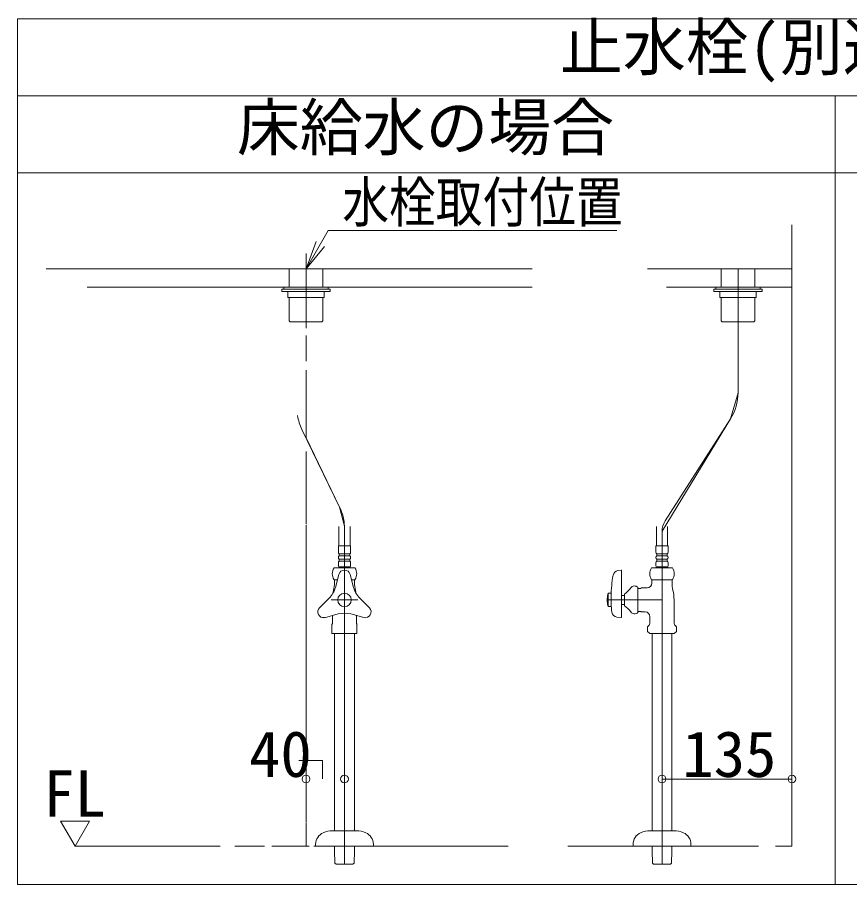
# Model space of a CAD drawing. Units: millimetres, scale not verified. Extents: x -749335 to 2004, y -1422 to 92633.
# Drawn here: x -2019 to -1489, y -1391 to -839 of the extents above; entities that cross this region are included whole.
import ezdxf
from ezdxf.enums import TextEntityAlignment as Align

# ---------------------------------------------------------------- set-up
doc = ezdxf.new("R2010")
doc.units = ezdxf.units.MM
doc.header["$LTSCALE"] = 10
doc.layers.add('2-1_什器図', color=7, linetype='Continuous', lineweight=15)
doc.styles.add('ＭＳ ゴシック', font='')
doc.styles.get('ＭＳ ゴシック').set_extended_font_data('MS Gothic')

msp = doc.modelspace()

# ---------------------------------------------------------------- linework, layer by layer
at = {"layer": '2-1_什器図', "lineweight": 18}
for p, q in [((-2018.76, -1391.26), (-2018.76, -840.01)), ((-2018.76, -840.01), (-977.51, -840.01)), ((-2018.76, -889.01), (-977.51, -889.01)), ((-1498.13, -1391.26), (-1498.13, -889.01)), ((-1498.13, -1391.26), (-2018.76, -1391.26))]:
    msp.add_line(p, q, dxfattribs=at)
at = {"layer": '2-1_什器図'}
for p, q in [((-2018.76, -938.01), (-1498.13, -938.01)), ((-1498.13, -938.01), (-977.51, -938.01)), ((-1525.7, -971.08), (-1525.7, -1366.76)), ((-1835.01, -999.26), (-1820.86, -974.76)), ((-1820.86, -974.76), (-1637.11, -974.76)), ((-1835.01, -999.26), (-1828.47, -981.81)), ((-1835.01, -999.26), (-1825.82, -983.35)), ((-1835.01, -999.26), (-1823.17, -984.88)), ((-1835.01, -989.42), (-1835.01, -1037.05)), ((-2000.38, -999.26), (-1974.11, -999.26)), ((-1691.07, -999.26), (-1974.4, -999.26)), ((-1845.73, -999.26), (-1845.73, -1010.9)), ((-1824.29, -1010.9), (-1824.29, -999.26)), ((-1617.57, -999.26), (-1525.7, -999.26)), ((-1525.7, -999.26), (-1604.85, -999.26)), ((-1570.72, -1010.9), (-1570.72, -999.26)), ((-1560, -1078.1), (-1560, -999.26)), ((-1560, -1078.1), (-1560, -999.26)), ((-1549.28, -999.26), (-1549.28, -1010.9)), ((-1691.07, -1010.9), (-1974.39, -1010.9)), ((-1974.01, -1010.9), (-1691.07, -1010.9)), ((-1850.32, -1012.12), (-1850.32, -1013.65)), ((-1819.7, -1012.12), (-1850.32, -1012.12)), ((-1850.32, -1013.65), (-1819.7, -1013.65)), ((-1849.1, -1010.9), (-1820.92, -1010.9)), ((-1849.1, -1012.12), (-1849.1, -1010.9)), ((-1820.92, -1012.12), (-1849.1, -1012.12)), ((-1823.37, -1013.65), (-1846.65, -1013.65)), ((-1846.65, -1013.65), (-1846.65, -1017.33)), ((-1823.37, -1017.33), (-1823.37, -1013.65)), ((-1820.92, -1010.9), (-1820.92, -1012.12)), ((-1819.7, -1013.65), (-1819.7, -1012.12)), ((-1819.7, -1013.04), (-1819.7, -1013.65)), ((-1575.31, -1013.65), (-1575.31, -1012.12)), ((-1575.31, -1012.12), (-1544.68, -1012.12)), ((-1575.31, -1013.04), (-1575.31, -1013.65)), ((-1544.68, -1013.65), (-1575.31, -1013.65)), ((-1574.08, -1010.9), (-1574.08, -1012.12)), ((-1545.91, -1010.9), (-1574.08, -1010.9)), ((-1574.08, -1012.12), (-1545.91, -1012.12)), ((-1571.63, -1013.65), (-1548.36, -1013.65)), ((-1571.63, -1017.33), (-1571.63, -1013.65)), ((-1548.36, -1013.65), (-1548.36, -1017.33)), ((-1545.91, -1012.12), (-1545.91, -1010.9)), ((-1544.68, -1012.12), (-1544.68, -1013.65)), ((-1846.65, -1017.33), (-1823.37, -1017.33)), ((-1845.73, -1017.33), (-1845.73, -1032.27)), ((-1824.29, -1032.27), (-1824.29, -1017.33)), ((-1548.36, -1017.33), (-1571.63, -1017.33)), ((-1570.72, -1032.27), (-1570.72, -1017.33)), ((-1549.28, -1017.33), (-1549.28, -1032.27)), ((-1845.27, -1032.73), (-1845.73, -1032.27)), ((-1824.29, -1032.27), (-1824.75, -1032.73)), ((-1570.72, -1032.27), (-1570.26, -1032.73)), ((-1549.74, -1032.73), (-1549.28, -1032.27)), ((-1845.12, -1032.88), (-1845.27, -1032.73)), ((-1845.12, -1032.88), (-1825.45, -1032.88)), ((-1825.45, -1032.88), (-1824.9, -1032.88)), ((-1824.75, -1032.73), (-1824.9, -1032.88)), ((-1570.26, -1032.73), (-1570.1, -1032.88)), ((-1569.55, -1032.88), (-1570.1, -1032.88)), ((-1549.89, -1032.88), (-1569.55, -1032.88)), ((-1549.89, -1032.88), (-1549.74, -1032.73)), ((-1835.01, -1041.66), (-1835.01, -1058)), ((-1608.38, -1166.28), (-1564.83, -1094.61)), ((-1837.62, -1101.47), (-1813.6, -1150.86)), ((-1835.01, -1115.45), (-1835.01, -1161.72)), ((-1810.53, -1163.07), (-1813.6, -1150.86)), ((-1835.01, -1162.38), (-1835.01, -1188.48)), ((-1814.03, -1163.22), (-1814.03, -1175.47)), ((-1810.51, -1164.26), (-1810.51, -1175.47)), ((-1810.51, -1164.26), (-1810.51, -1209.96)), ((-1806.99, -1175.47), (-1806.99, -1163.22)), ((-1611.91, -1175.47), (-1611.91, -1163.22)), ((-1604.86, -1163.22), (-1604.86, -1175.47)), ((-1608.38, -1166.28), (-1608.38, -1175.47)), ((-1608.38, -1166.28), (-1608.38, -1378.24)), ((-1835.01, -1170.85), (-1835.01, -1334.21)), ((-1806.59, -1175.47), (-1814.43, -1175.47)), ((-1814.43, -1175.47), (-1814.43, -1179.61)), ((-1810.51, -1175.47), (-1810.51, -1378.24)), ((-1806.59, -1179.61), (-1806.59, -1175.47)), ((-1612.3, -1175.47), (-1604.46, -1175.47)), ((-1612.3, -1179.61), (-1612.3, -1175.47)), ((-1608.38, -1175.47), (-1608.38, -1209.96)), ((-1604.46, -1175.47), (-1604.46, -1179.61)), ((-1813.88, -1180.68), (-1807.14, -1180.68)), ((-1813.88, -1181.91), (-1813.88, -1180.68)), ((-1807.14, -1180.68), (-1807.14, -1181.91)), ((-1605.02, -1180.68), (-1611.75, -1180.68)), ((-1611.75, -1180.68), (-1611.75, -1181.91)), ((-1605.02, -1181.91), (-1605.02, -1180.68)), ((-1814.43, -1186.35), (-1814.43, -1188.34)), ((-1807.14, -1181.91), (-1813.88, -1181.91)), ((-1813.88, -1184.05), (-1807.14, -1184.05)), ((-1813.88, -1185.27), (-1813.88, -1184.05)), ((-1807.14, -1185.27), (-1813.88, -1185.27)), ((-1807.14, -1184.05), (-1807.14, -1185.27)), ((-1806.59, -1188.34), (-1806.59, -1186.35)), ((-1612.3, -1188.34), (-1612.3, -1186.35)), ((-1611.75, -1181.91), (-1605.02, -1181.91)), ((-1605.02, -1184.05), (-1611.75, -1184.05)), ((-1611.75, -1184.05), (-1611.75, -1185.27)), ((-1611.75, -1185.27), (-1605.02, -1185.27)), ((-1605.02, -1185.27), (-1605.02, -1184.05)), ((-1604.46, -1186.35), (-1604.46, -1188.34)), ((-1817.17, -1189.56), (-1803.85, -1189.56)), ((-1813.82, -1188.95), (-1807.2, -1188.95)), ((-1636.43, -1191.3), (-1634.46, -1191.02)), ((-1634.11, -1220.94), (-1634.11, -1191.32)), ((-1601.73, -1189.56), (-1615.04, -1189.56)), ((-1605.08, -1188.95), (-1611.69, -1188.95)), ((-1835.01, -1196.6), (-1835.01, -1335.05)), ((-1814.97, -1197.1), (-1817.17, -1197.1)), ((-1816.94, -1197.1), (-1816.94, -1198.33)), ((-1816.94, -1197.1), (-1816.23, -1197.1)), ((-1814.06, -1193.69), (-1816.3, -1202.04)), ((-1814.97, -1197.1), (-1816.23, -1197.1)), ((-1806.96, -1193.69), (-1804.72, -1202.04)), ((-1804.79, -1197.1), (-1806.05, -1197.1)), ((-1803.85, -1197.1), (-1806.05, -1197.1)), ((-1615.04, -1197.1), (-1601.73, -1197.1)), ((-1614.82, -1197.1), (-1614.82, -1198.33)), ((-1614.1, -1197.1), (-1614.82, -1197.1)), ((-1614.1, -1197.1), (-1602.67, -1197.1)), ((-1601.95, -1197.1), (-1602.67, -1197.1)), ((-1601.95, -1197.1), (-1601.95, -1198.33)), ((-1816.94, -1198.33), (-1816.94, -1199.24)), ((-1804.08, -1198.33), (-1804.08, -1199.24)), ((-1623.7, -1201.95), (-1623.7, -1217.96)), ((-1623.7, -1202.61), (-1622.78, -1202.61)), ((-1622.78, -1202.61), (-1621.92, -1202.61)), ((-1614.82, -1198.33), (-1614.82, -1199.24)), ((-1601.95, -1198.33), (-1601.95, -1199.24)), ((-1826.37, -1215.02), (-1820.26, -1208.91)), ((-1794.65, -1215.02), (-1800.76, -1208.91)), ((-1642.68, -1205.67), (-1642.85, -1206.28)), ((-1642.68, -1214.25), (-1642.68, -1205.67)), ((-1640.85, -1205.67), (-1642.68, -1205.67)), ((-1640.85, -1205.67), (-1640.85, -1214.25)), ((-1640.85, -1207.51), (-1640.85, -1212.41)), ((-1632.27, -1207.05), (-1634.11, -1207.05)), ((-1632.27, -1213.63), (-1632.27, -1206.28)), ((-1801.98, -1209.96), (-1819.04, -1209.96)), ((-1801.98, -1209.96), (-1818.62, -1209.96)), ((-1810.51, -1209.96), (-1810.51, -1378.24)), ((-1608.38, -1209.96), (-1643.3, -1209.96)), ((-1608.38, -1209.96), (-1643.3, -1209.96)), ((-1634.11, -1212.87), (-1632.27, -1212.87)), ((-1608.38, -1378.24), (-1608.38, -1209.96)), ((-1600.73, -1209.96), (-1600.73, -1224.3)), ((-1823.29, -1221.29), (-1814.47, -1218.93)), ((-1818.17, -1219.92), (-1818.17, -1224.3)), ((-1798.2, -1221.16), (-1806.55, -1218.93)), ((-1802.85, -1224.3), (-1802.85, -1219.92)), ((-1622.78, -1217.31), (-1623.7, -1217.31)), ((-1621.92, -1217.31), (-1622.78, -1217.31)), ((-1637.15, -1220.86), (-1634.46, -1221.24)), ((-1616.04, -1220.68), (-1616.04, -1224.3)), ((-1818.32, -1231.4), (-1818.47, -1231.24)), ((-1818.32, -1231.4), (-1816.93, -1231.4)), ((-1802.7, -1231.4), (-1816.93, -1231.4)), ((-1816.82, -1356.96), (-1816.82, -1231.4)), ((-1804.2, -1231.4), (-1804.2, -1356.96)), ((-1617.58, -1227.11), (-1616.94, -1226.47)), ((-1617.58, -1227.11), (-1617.58, -1230.01)), ((-1617.58, -1230.01), (-1616.19, -1231.4)), ((-1616.19, -1231.4), (-1600.58, -1231.4)), ((-1614.69, -1231.4), (-1614.69, -1356.96)), ((-1602.08, -1356.96), (-1602.08, -1231.4)), ((-1600.58, -1231.4), (-1599.19, -1230.01)), ((-1599.83, -1226.47), (-1599.19, -1227.11)), ((-1599.19, -1230.01), (-1599.19, -1227.11)), ((-1599.19, -1230.01), (-1599.19, -1227.11)), ((-1608.38, -1324.01), (-1525.7, -1324.01)), ((-1835.01, -1335.05), (-1835.01, -1351.36)), ((-1835.01, -1339.01), (-1835.01, -1348.21)), ((-1991.2, -1350.85), (-1972.82, -1350.85)), ((-1982.01, -1366.76), (-1991.2, -1350.85)), ((-1972.82, -1350.85), (-1982.01, -1366.76)), ((-1835.01, -1351.62), (-1835.01, -1366.76)), ((-1835.01, -1352.33), (-1835.01, -1366.76)), ((-1803.03, -1356.96), (-1817.98, -1356.96)), ((-1615.86, -1356.96), (-1600.91, -1356.96)), ((-1982.01, -1366.76), (-1889.57, -1366.76)), ((-1880.27, -1366.76), (-1861.34, -1366.76)), ((-1856.69, -1366.76), (-1833.03, -1366.76)), ((-1829.97, -1366.76), (-1706.27, -1366.76)), ((-1828.88, -1365.53), (-1828.88, -1366.76)), ((-1792.13, -1366.76), (-1828.88, -1366.76)), ((-1816.82, -1368.38), (-1816.82, -1366.76)), ((-1816.78, -1369.67), (-1816.82, -1368.38)), ((-1804.2, -1368.38), (-1804.23, -1369.67)), ((-1804.2, -1366.76), (-1804.2, -1368.38)), ((-1792.13, -1366.76), (-1792.13, -1365.53)), ((-1668.36, -1366.76), (-1547.01, -1366.76)), ((-1626.76, -1366.76), (-1626.76, -1365.53)), ((-1626.76, -1366.76), (-1590.01, -1366.76)), ((-1614.69, -1366.76), (-1614.69, -1368.38)), ((-1614.69, -1368.38), (-1614.66, -1369.67)), ((-1602.11, -1369.67), (-1602.08, -1368.38)), ((-1602.08, -1368.38), (-1602.08, -1366.76)), ((-1590.01, -1365.53), (-1590.01, -1366.76)), ((-1536.11, -1366.76), (-1536.04, -1366.76)), ((-1614.66, -1369.67), (-1614.49, -1377.53)), ((-1602.28, -1377.53), (-1602.11, -1369.67)), ((-1815.87, -1378.24), (-1815.72, -1378.24)), ((-1815.87, -1378.24), (-1815.87, -1378.24)), ((-1815.72, -1378.24), (-1805.3, -1378.24)), ((-1805.3, -1378.24), (-1805.15, -1378.24)), ((-1805.15, -1378.24), (-1805.15, -1378.24)), ((-1614.49, -1377.53), (-1613.74, -1378.24)), ((-1603.18, -1378.24), (-1613.59, -1378.24)), ((-1603.03, -1378.24), (-1602.28, -1377.53))]:
    msp.add_line(p, q, dxfattribs=at)
at = {"layer": '2-1_什器図', "lineweight": 18}
msp.add_lwpolyline([(-977.51, -840.01), (-977.51, -1391.26), (-1498.13, -1391.26)], dxfattribs=at)
at = {"layer": '2-1_什器図'}
for points in [[(-1536.04, -1366.76), (-1525.7, -1366.76), (-1525.7, -971.08)], [(-1605.5, -1010.9), (-1525.7, -1010.9), (-1604.78, -1010.9)], [(-1824.9, -1032.88), (-1824.96, -1032.88), (-1836.23, -1032.88)], [(-1570.1, -1032.88), (-1570.04, -1032.88), (-1558.77, -1032.88)], [(-1835.01, -1063.76), (-1835.01, -1106.85), (-1813.6, -1150.86)], [(-1606.45, -1159.67), (-1564.83, -1094.61), (-1560, -1078.1)], [(-1813.88, -1188.95), (-1814.18, -1189.26), (-1814.18, -1189.56)], [(-1806.83, -1189.56), (-1806.83, -1189.26), (-1807.14, -1188.95)], [(-1612.06, -1189.56), (-1612.06, -1189.26), (-1611.75, -1188.95)], [(-1605.02, -1188.95), (-1604.71, -1189.26), (-1604.71, -1189.56)], [(-1804.79, -1197.1), (-1804.08, -1197.1), (-1804.08, -1198.33)], [(-1621.92, -1202.61), (-1621.61, -1202.3), (-1617.88, -1202.3)], [(-1642.85, -1213.63), (-1642.68, -1214.25), (-1640.85, -1214.25)], [(-1621.92, -1217.31), (-1621.61, -1217.61), (-1619.1, -1217.61)], [(-1818.47, -1225.64), (-1818.47, -1230.01), (-1818.47, -1231.24)], [(-1802.55, -1225.64), (-1802.55, -1231.24), (-1802.7, -1231.4)], [(-1824.43, -1323.84), (-1824.43, -1312.26), (-1839.5, -1312.26)], [(-1815.87, -1378.24), (-1816.62, -1377.53), (-1816.78, -1369.67)], [(-1804.23, -1369.67), (-1804.4, -1377.53), (-1805.15, -1378.24)], [(-1613.59, -1378.24), (-1613.74, -1378.24), (-1613.74, -1378.24)], [(-1603.03, -1378.24), (-1603.03, -1378.24), (-1603.18, -1378.24)]]:
    msp.add_lwpolyline(points, dxfattribs=at)
for centre, radius in [((-1810.51, -1209.96), 4.29), ((-1835.01, -1324.01), 2.45), ((-1835.01, -1324.01), 2.45), ((-1810.51, -1324.01), 2.45), ((-1810.51, -1324.01), 2.45), ((-1608.38, -1324.01), 2.45), ((-1608.38, -1324.01), 2.45), ((-1525.7, -1324.01), 2.45), ((-1525.7, -1324.01), 2.45), ((-1525.7, -1324.01), 2.45)]:
    msp.add_circle(centre, radius, dxfattribs=at)
for centre, radius, start, end in [((-1590.62, -1078.1), 30.62, 327.3901, 0), ((-1810.08, -1088.08), 30.62, 188.5516, 205.9438), ((-1841.13, -1164.26), 30.62, 2.2305, 25.9438), ((-1841.13, -1164.26), 30.62, 0, 2.2305), ((-1596.13, -1166.28), 12.25, 147.3901, 180), ((-1813.11, -1179.61), 1.32, 180, 234.4322), ((-1807.91, -1179.61), 1.32, 305.5678, 0), ((-1610.99, -1179.61), 1.32, 180, 234.4322), ((-1605.78, -1179.61), 1.32, 305.5678, 0), ((-1813.11, -1182.98), 1.32, 125.5678, 234.4322), ((-1813.11, -1186.35), 1.32, 125.5678, 180), ((-1807.91, -1182.98), 1.32, 305.5678, 54.4322), ((-1807.91, -1186.35), 1.32, 0, 54.4322), ((-1610.99, -1182.98), 1.32, 125.5678, 234.4322), ((-1610.99, -1186.35), 1.32, 125.5678, 180), ((-1605.78, -1182.98), 1.32, 305.5678, 54.4322), ((-1605.78, -1186.35), 1.32, 0, 54.4322), ((-1811.58, -1193.33), 6.74, 146.007, 213.993), ((-1813.82, -1188.34), 0.613, 180, 270), ((-1810.51, -1194.65), 3.67, 15, 165), ((-1807.2, -1188.34), 0.613, 270, 0), ((-1809.44, -1193.33), 6.74, 326.007, 33.993), ((-1635.92, -1194.94), 3.67, 98, 170.1971), ((-1634.42, -1191.32), 0.306, 0, 98), ((-1609.46, -1193.33), 6.74, 146.007, 213.993), ((-1611.69, -1188.34), 0.613, 180, 270), ((-1605.08, -1188.34), 0.613, 270, 0), ((-1607.31, -1193.33), 6.74, 326.007, 33.993), ((-1548.97, -1209.96), 91.91, 170.1971, 178.4725), ((-1831.09, -1198.08), 15.31, 315, 345), ((-1790.6, -1209.96), 27.56, 166.9604, 171.2576), ((-1836.89, -1199.24), 19.95, 346.9604, 0), ((-1789.93, -1198.08), 15.31, 195, 225), ((-1784.13, -1199.24), 19.95, 180, 193.0396), ((-1830.42, -1209.96), 27.56, 8.7424, 13.0396), ((-1640.48, -1194.09), 14.7, 303.9592, 326.0408), ((-1625.84, -1204.14), 3.06, 45.573, 143.1301), ((-1617.88, -1199.24), 3.06, 270, 0), ((-1582.01, -1199.24), 19.95, 180, 193.0396), ((-1628.29, -1209.96), 27.56, 0, 13.0396), ((-1627.98, -1209.96), 15.31, 166.7029, 180), ((-1627.98, -1209.96), 15.31, 166.1135, 166.7029), ((-1627.98, -1209.96), 15.31, 180, 193.2971), ((-1627.98, -1209.96), 15.31, 193.2971, 193.8865), ((-1594.96, -1210.18), 45.94, 182.7786, 189.5915), ((-1640.48, -1225.83), 14.7, 33.9592, 56.0408), ((-1823.77, -1217.61), 3.67, 135, 277.5242), ((-1810.51, -1233.72), 15.31, 75, 105), ((-1797.25, -1217.61), 3.67, 255, 45), ((-1636.64, -1217.22), 3.67, 189.5915, 261.9959), ((-1625.84, -1215.78), 3.06, 216.8699, 314.427), ((-1619.1, -1220.68), 3.06, 0, 90), ((-1821.23, -1224.3), 3.06, 334.1581, 0), ((-1799.79, -1224.3), 3.06, 180, 205.8419), ((-1634.42, -1220.94), 0.306, 261.9959, 0), ((-1619.1, -1224.3), 3.06, 315, 0), ((-1597.67, -1224.3), 3.06, 180, 225), ((-1820.92, -1365.53), 7.96, 113.5565, 180), ((-1817.98, -1372.27), 15.31, 90, 113.5565), ((-1803.03, -1372.27), 15.31, 66.4435, 90), ((-1800.1, -1365.53), 7.96, 0, 66.4435), ((-1618.8, -1365.53), 7.96, 113.5565, 180), ((-1615.86, -1372.27), 15.31, 90, 113.5565), ((-1600.91, -1372.27), 15.31, 66.4435, 90), ((-1597.97, -1365.53), 7.96, 0, 66.4435)]:
    msp.add_arc(centre, radius, start, end, dxfattribs=at)

# ---------------------------------------------------------------- texts
at = {"layer": '2-1_什器図', "style": 'ＭＳ ゴシック'}
for s, p in [('止水栓(別途手配)参考位置', (-1673.29, -881.45)), ('床給水の場合', (-1878.98, -932.49)), ('40', (-1871.27, -1331.48)), ('135', (-1595.45, -1331.48)), ('FL', (-2002.29, -1356.69))]:
    msp.add_text(s, height=29.33, dxfattribs=at).set_placement(p, align=Align.BOTTOM_LEFT)
at = {"layer": '2-1_什器図', "style": 'ＭＳ ゴシック', "width": 0.85}
msp.add_text('水栓取付位置', height=25.66, dxfattribs=at).set_placement((-1811.93, -977.16), align=Align.BOTTOM_LEFT)

doc.saveas('drawing.dxf')
